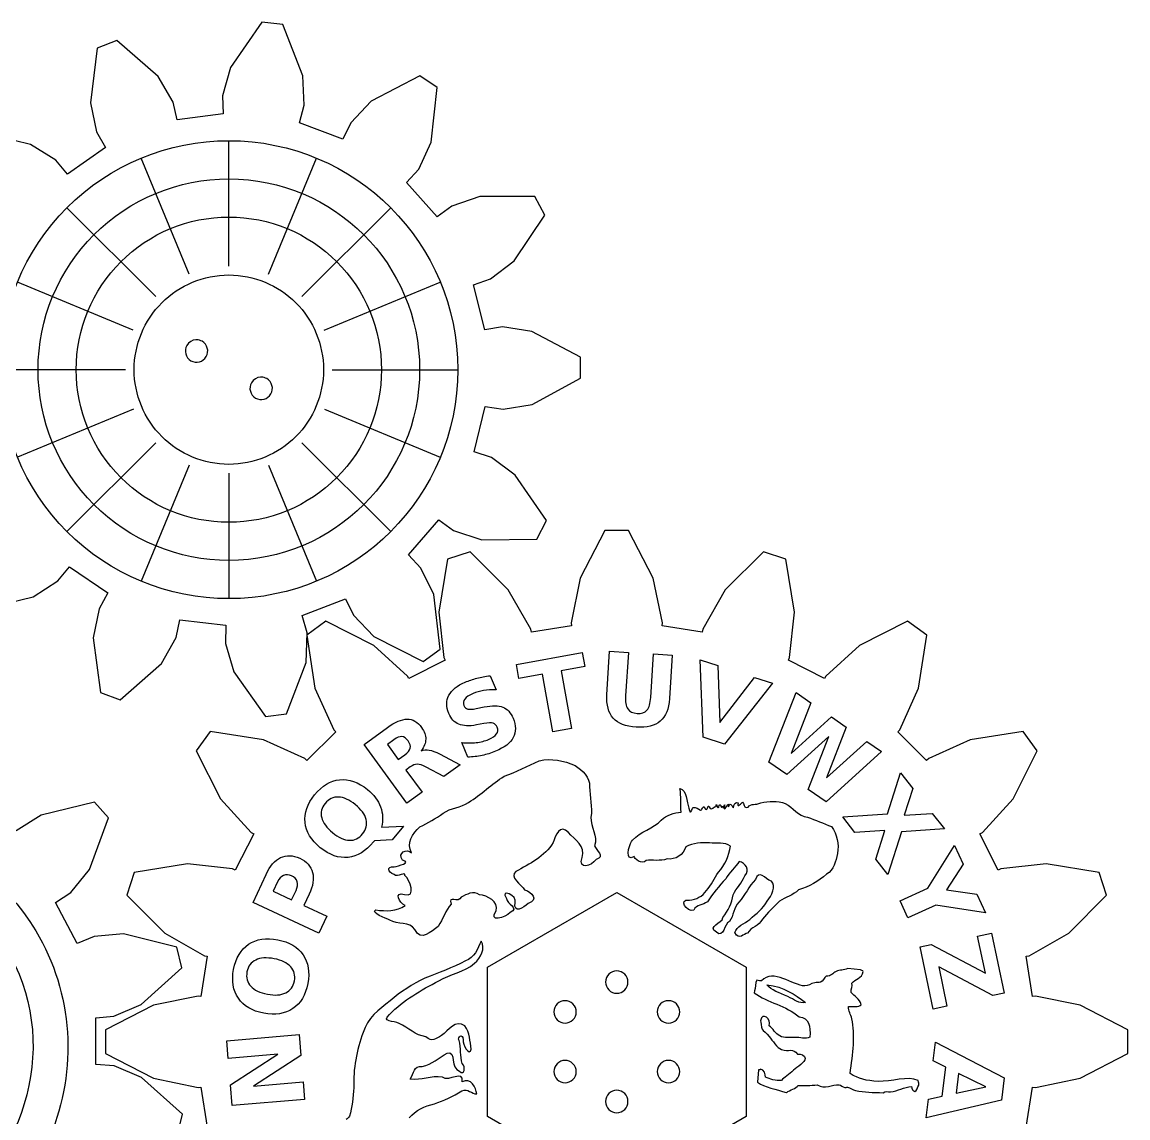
# Model space of a CAD drawing. Extents: x 39 to 360, y -214 to 103.
# Drawn here: x 212.3 to 360.5, y -65.5 to 81.2 of the extents above; entities that cross this region are included whole.
import ezdxf

# ---------------------------------------------------------------- set-up
doc = ezdxf.new("R2010")
doc.units = 0
doc.layers.add('Cogs_-_Cut', color=7, linetype='CONTINUOUS')
doc.layers.add('Cogs_-_Etch', color=7, linetype='CONTINUOUS')

msp = doc.modelspace()

# ---------------------------------------------------------------- linework, layer by layer
at = {"layer": 'Cogs_-_Cut', "color": 7}
for p, q in [((244.455157, 81.206239), (240.262063, 75.149485)), ((247.256348, 80.881034), (244.455072, 81.20625)), ((244.455072, 81.20625), (244.455157, 81.206239)), ((249.952341, 74.025569), (247.256348, 80.881034)), ((225.011036, 78.738999), (222.378984, 77.724763)), ((230.583825, 73.921378), (225.011036, 78.738999)), ((222.378984, 77.724763), (221.481055, 70.413443)), ((240.262063, 75.149485), (239.183333, 71.335627)), ((232.580877, 70.49833), (230.583825, 73.921378)), ((250.129283, 70.066188), (249.952341, 74.025569)), ((265.620085, 74.029427), (259.092593, 70.615201)), ((267.949519, 72.439722), (265.620085, 74.029427)), ((239.183333, 71.335627), (239.269324, 68.903114)), ((267.150257, 65.116826), (267.949519, 72.439722)), ((221.481055, 70.413443), (222.298508, 66.535092)), ((233.105082, 68.120941), (232.580877, 70.49833)), ((249.488768, 67.718012), (250.129283, 70.066188)), ((259.092593, 70.615201), (256.36463, 67.739509)), ((239.269324, 68.903114), (233.105082, 68.120941)), ((255.310155, 65.545674), (249.488768, 67.718012)), ((256.36463, 67.739509), (255.310155, 65.545674)), ((213.482369, 64.828531), (206.308853, 66.504775)), ((222.298508, 66.535092), (223.505118, 64.421182)), ((216.841476, 62.725092), (213.482369, 64.828531)), ((223.505118, 64.421182), (218.410234, 60.864192)), ((265.467397, 61.528416), (267.150257, 65.116826)), ((218.410234, 60.864192), (216.841476, 62.725092)), ((263.808791, 59.746888), (265.467397, 61.528416)), ((267.95393, 55.117783), (263.808791, 59.746888)), ((273.658457, 57.849054), (269.906885, 56.570785)), ((281.024897, 57.839119), (273.658457, 57.849054)), ((282.348912, 55.348731), (281.024897, 57.839119)), ((269.906885, 56.570785), (267.95393, 55.117783)), ((278.238506, 49.235753), (282.348912, 55.348731)), ((275.080592, 46.840722), (278.238506, 49.235753)), ((240.033308, 47.346738), (240.033308, 47.346738)), ((272.783678, 46.033744), (275.080592, 46.840722)), ((274.30338, 40.00896), (272.783678, 46.033744)), ((276.707781, 40.387646), (274.30338, 40.00896)), ((280.623614, 39.776347), (276.707781, 40.387646)), ((235.738789, 38.666725), (235.738789, 38.666751)), ((287.141722, 36.344482), (280.623614, 39.776347)), ((287.157245, 33.523361), (287.141722, 36.344482)), ((244.398933, 33.666648), (244.398933, 33.666676)), ((280.676615, 30.021491), (287.157245, 33.523361)), ((272.904481, 23.68031), (274.358585, 29.72108)), ((274.358585, 29.72108), (276.767397, 29.368302)), ((276.767397, 29.368302), (280.676615, 30.021491)), ((275.20911, 22.897584), (272.904481, 23.68031)), ((278.39293, 20.53673), (275.20911, 22.897584)), ((282.568932, 14.468399), (278.39293, 20.53673)), ((264.076767, 9.871815), (268.171744, 14.544469)), ((268.171744, 14.544469), (270.140687, 13.112962)), ((281.271926, 11.96423), (282.568932, 14.468399)), ((270.140687, 13.112962), (273.905486, 11.874932)), ((273.905486, 11.874932), (281.271926, 11.96423)), ((290.406102, 13.131151), (287.110396, 6.731542)), ((293.583332, 13.131151), (290.406102, 13.131151)), ((290.406102, 13.131151), (290.406102, 13.131151)), ((296.879574, 6.731542), (293.583332, 13.131151)), ((265.754666, 8.107926), (264.076767, 9.871815)), ((269.327644, 9.289181), (268.17009, 2.184567)), ((272.348853, 10.270897), (269.327644, 9.289181)), ((277.461376, 5.203574), (272.348853, 10.270897)), ((311.640587, 10.270897), (306.528611, 5.203574)), ((314.661804, 9.289181), (311.640587, 10.270897)), ((315.819338, 2.184567), (314.661804, 9.289181)), ((217.144092, 6.389238), (218.693007, 8.267229)), ((218.693007, 8.267229), (223.825373, 4.764806)), ((267.475561, 4.538258), (265.754666, 8.107926)), ((213.807588, 4.249971), (217.144092, 6.389238)), ((287.110396, 6.731542), (285.883943, 0.758574)), ((298.105491, 0.758574), (296.879574, 6.731542)), ((223.825373, 4.764806), (222.641363, 2.638219)), ((268.353647, -2.775819), (267.475561, 4.538258)), ((280.473215, -0.098015), (277.461376, 5.203574)), ((306.528611, 5.203574), (303.516228, -0.098015)), ((206.652814, 2.496555), (213.807588, 4.249971)), ((249.843284, 1.747453), (255.640967, 3.98208)), ((255.640967, 3.98208), (256.718593, 1.799269)), ((222.641363, 2.638219), (221.865802, -1.248951)), ((250.509154, -0.594108), (249.843284, 1.747453)), ((256.718593, 1.799269), (259.476875, -1.046657)), ((268.17009, 2.184567), (268.84974, -3.874942)), ((315.139691, -3.874942), (315.819338, 2.184567)), ((232.965625, -1.214227), (233.464475, 1.168127)), ((233.464475, 1.168127), (239.636433, 0.452648)), ((239.636433, 0.452648), (239.576901, -1.980965)), ((253.03813, 0.988981), (250.467814, -0.877984)), ((259.465851, -2.25051), (253.03813, 0.988981)), ((285.926389, 0.368315), (280.553143, -0.482763)), ((285.883943, 0.758574), (285.926389, 0.368315)), ((298.063045, 0.368315), (298.105491, 0.758574)), ((303.436302, -0.482763), (298.063045, 0.368315)), ((330.951868, 0.988981), (324.524144, -2.25051)), ((333.522179, -0.877984), (330.951868, 0.988981)), ((221.865802, -1.248951), (222.842557, -8.550351)), ((231.006055, -4.659322), (232.965625, -1.214227)), ((250.374105, -4.555142), (250.509154, -0.594108)), ((250.467814, -0.877984), (251.562526, -7.992519)), ((259.476875, -1.046657), (266.040746, -4.390881)), ((280.553143, -0.482763), (280.473215, -0.098015)), ((303.516228, -0.098015), (303.436302, -0.482763)), ((332.427467, -7.992519), (333.522179, -0.877984)), ((239.576901, -1.980965), (240.69642, -5.782699)), ((263.96873, -6.362025), (259.465851, -2.25051)), ((266.040746, -4.390881), (268.353647, -2.775819)), ((324.524144, -2.25051), (320.02126, -6.362025)), ((269.010694, -4.233231), (264.163858, -6.702676)), ((268.84974, -3.874942), (269.010694, -4.233231)), ((314.97874, -4.233231), (315.139691, -3.874942)), ((319.826132, -6.702676), (314.97874, -4.233231)), ((225.485082, -9.536475), (231.006055, -4.659322)), ((240.69642, -5.782699), (244.954558, -11.794252)), ((247.752526, -11.439268), (250.374105, -4.555142)), ((264.163858, -6.702676), (263.96873, -6.362025)), ((320.02126, -6.362025), (319.826132, -6.702676)), ((222.842557, -8.550351), (225.485082, -9.536475)), ((251.562526, -7.992519), (254.081029, -13.545464)), ((329.908408, -13.545464), (332.427467, -7.992519)), ((244.954558, -11.794252), (247.752526, -11.439268)), ((237.540159, -13.805636), (235.672644, -16.375952)), ((244.654697, -14.900351), (237.540159, -13.805636)), ((254.345062, -13.836503), (250.49813, -17.682884)), ((254.081029, -13.545464), (254.345062, -13.836503)), ((329.644361, -13.836503), (329.908408, -13.545464)), ((333.491304, -17.682884), (329.644361, -13.836503)), ((346.449283, -13.805636), (339.334743, -14.900351)), ((348.316804, -16.375952), (346.449283, -13.805636)), ((250.207639, -17.419404), (244.654697, -14.900351)), ((339.334743, -14.900351), (333.78236, -17.419404)), ((235.672644, -16.375952), (238.912135, -22.803674)), ((250.49813, -17.682884), (250.207639, -17.419404)), ((333.78236, -17.419404), (333.491304, -17.682884)), ((345.077288, -22.803674), (348.316804, -16.375952)), ((222.041669, -23.244646), (214.881934, -24.978218)), ((223.917454, -25.350839), (222.041669, -23.244646)), ((238.912135, -22.803674), (243.02365, -27.306552)), ((340.96579, -27.306552), (345.077288, -22.803674)), ((214.881934, -24.978218), (211.539915, -27.108666)), ((221.370841, -32.263079), (223.917454, -25.350839)), ((243.3643, -27.501683), (240.894856, -32.34907)), ((243.02365, -27.306552), (243.3643, -27.501683)), ((340.625148, -27.501683), (340.96579, -27.306552)), ((343.094592, -32.34907), (340.625148, -27.501683)), ((218.869424, -35.337758), (221.370841, -32.263079)), ((234.477058, -31.508465), (227.372443, -32.666019)), ((240.536566, -32.188116), (234.477058, -31.508465)), ((240.894856, -32.34907), (240.536566, -32.188116)), ((343.452873, -32.188116), (343.094592, -32.34907)), ((349.512382, -31.508465), (343.452873, -32.188116)), ((356.616988, -32.666019), (349.512382, -31.508465)), ((227.372443, -32.666019), (226.390731, -35.687228)), ((357.598698, -35.687228), (356.616988, -32.666019)), ((216.829378, -36.665086), (218.869424, -35.337758)), ((274.674432, -45.332946), (291.994731, -35.332796)), ((291.994731, -35.332796), (309.315556, -45.332946)), ((291.994731, -35.332796), (291.994731, -35.332796)), ((219.731525, -42.159046), (216.829378, -36.665086)), ((226.390731, -35.687228), (231.458603, -40.799198)), ((352.531398, -40.799198), (357.598698, -35.687228)), ((221.978279, -41.221981), (219.731525, -42.159046)), ((225.927737, -40.889046), (221.978279, -41.221981)), ((233.07259, -42.681048), (225.927737, -40.889046)), ((231.458603, -40.799198), (236.76019, -43.81159)), ((347.229797, -43.81159), (352.531398, -40.799198)), ((233.754992, -45.417833), (233.07259, -42.681048)), ((237.144388, -43.891518), (236.293313, -49.264764)), ((236.76019, -43.81159), (237.144388, -43.891518)), ((346.845043, -43.891518), (347.229797, -43.81159)), ((347.696113, -49.264764), (346.845043, -43.891518)), ((228.28749, -50.354517), (233.754992, -45.417833)), ((274.674432, -65.333242), (274.674432, -45.332946)), ((291.994731, -45.832897), (291.994731, -45.832897)), ((309.315556, -45.332946), (309.315556, -65.333242)), ((224.643956, -51.914456), (228.28749, -50.354517)), ((235.90305, -49.222321), (229.930082, -50.448224)), ((236.293313, -49.264764), (235.90305, -49.222321)), ((285.066486, -49.833067), (285.066486, -49.833067)), ((298.922948, -49.833067), (298.922948, -49.833067)), ((348.086398, -49.222321), (347.696113, -49.264764)), ((354.059349, -50.448224), (348.086398, -49.222321)), ((229.930082, -50.448224), (223.531024, -53.744492)), ((360.458964, -53.744492), (354.059349, -50.448224)), ((222.220262, -52.142107), (224.643956, -51.914456)), ((222.237337, -58.355407), (222.220262, -52.142107)), ((223.531024, -53.744492), (223.531024, -56.921143)), ((360.458964, -56.921143), (360.458964, -53.744492)), ((223.531024, -56.921143), (229.930082, -60.217411)), ((354.059349, -60.217411), (360.458964, -56.921143)), ((224.66158, -58.569828), (222.237337, -58.355407)), ((228.313384, -60.109924), (224.66158, -58.569828)), ((285.066486, -57.832853), (285.066486, -57.832853)), ((298.922948, -57.832853), (298.922948, -57.832853)), ((233.807344, -65.017393), (228.313384, -60.109924)), ((229.930082, -60.217411), (235.90305, -61.443864)), ((348.086398, -61.443864), (354.059349, -60.217411)), ((235.90305, -61.443864), (236.293313, -61.40087)), ((236.293313, -61.40087), (237.144388, -66.774669)), ((291.994731, -61.833023), (291.994731, -61.833023)), ((346.845043, -66.774669), (347.696113, -61.40087)), ((347.696113, -61.40087), (348.086398, -61.443864)), ((233.139824, -67.758036), (233.807344, -65.017393)), ((291.994731, -75.332838), (274.674432, -65.333242)), ((309.315556, -65.333242), (291.994731, -75.332838))]:
    msp.add_line(p, q, dxfattribs=at)
for points in [[(231.067439, 43.633002), (233.445333, 46.010895), (236.670458, 47.346768), (240.033308, 47.346738)], [(240.033308, 47.346738), (243.396157, 47.346767), (246.621281, 46.010894), (248.999174, 43.633001)], [(227.353701, 34.667134), (227.353671, 38.029984), (228.689545, 41.255108), (231.067439, 43.633002)], [(248.999174, 43.633001), (251.377068, 41.255107), (252.712941, 38.029983), (252.712911, 34.667134)], [(235.632405, 38.665622), (235.122304, 38.641427), (234.659556, 38.359375), (234.404298, 37.917073)], [(235.738789, 38.666751), (235.703325, 38.667632), (235.667842, 38.667256), (235.632405, 38.665622)], [(236.453164, 38.466082), (236.2356, 38.591735), (235.989959, 38.660727), (235.738789, 38.666725)], [(234.404298, 37.917073), (233.990197, 37.199679), (234.235983, 36.282425), (234.953308, 35.868207)], [(237.002173, 36.417217), (237.416274, 37.13461), (237.170489, 38.051864), (236.453164, 38.466082)], [(234.953308, 35.868207), (235.670701, 35.454106), (236.587955, 35.699891), (237.002173, 36.417217)], [(231.067438, 25.701265), (228.689544, 28.079159), (227.353671, 31.304284), (227.353701, 34.667134)], [(252.712911, 34.667134), (252.712942, 31.304284), (251.377069, 28.07916), (248.999175, 25.701266)], [(243.064439, 32.916995), (242.650339, 32.199601), (242.896126, 31.282347), (243.613452, 30.868129)], [(244.292549, 33.665547), (243.782446, 33.641353), (243.319697, 33.3593), (243.064439, 32.916995)], [(244.398933, 33.666676), (244.363469, 33.667558), (244.327986, 33.667181), (244.292549, 33.665547)], [(245.113308, 33.466008), (244.895743, 33.591659), (244.650103, 33.66065), (244.398933, 33.666648)], [(245.662317, 31.417139), (246.07642, 32.134533), (245.830634, 33.051789), (245.113308, 33.466008)], [(243.613452, 30.868129), (244.330845, 30.454029), (245.248099, 30.699814), (245.662317, 31.417139)], [(240.033308, 21.987527), (236.670458, 21.987497), (233.445332, 23.323371), (231.067438, 25.701265)], [(248.999175, 25.701266), (246.621282, 23.323372), (243.396157, 21.987498), (240.033308, 21.987527)], [(291.994731, -45.832897), (291.166411, -45.832969), (290.494941, -46.504433), (290.494861, -47.332753)], [(293.055603, -46.272042), (292.774215, -45.990757), (292.392601, -45.832789), (291.994731, -45.832897)], [(290.494861, -47.332753), (290.494753, -47.730626), (290.652722, -48.112242), (290.93401, -48.393631)], [(293.495137, -47.332753), (293.495099, -46.934883), (293.336991, -46.553327), (293.055603, -46.272042)], [(293.055799, -48.393821), (293.337203, -48.112416), (293.495246, -47.730719), (293.495137, -47.332753)], [(290.93401, -48.393631), (291.215299, -48.675021), (291.596858, -48.833127), (291.994731, -48.833162)], [(291.994731, -48.833162), (292.392697, -48.83327), (292.774394, -48.675226), (293.055799, -48.393821)], [(285.066486, -49.833067), (284.238177, -49.833154), (283.566724, -50.504613), (283.566644, -51.332923)], [(286.127358, -50.272212), (285.84597, -49.990927), (285.464356, -49.832959), (285.066486, -49.833067)], [(286.566892, -51.332923), (286.566854, -50.935052), (286.408746, -50.553497), (286.127358, -50.272212)], [(298.922948, -49.833067), (298.094628, -49.833138), (297.423158, -50.504602), (297.423078, -51.332923)], [(299.98382, -50.272212), (299.702432, -49.990927), (299.320818, -49.832959), (298.922948, -49.833067)], [(300.423354, -51.332923), (300.423316, -50.935052), (300.265208, -50.553497), (299.98382, -50.272212)], [(283.566644, -51.332923), (283.566722, -52.161233), (284.238176, -52.832694), (285.066486, -52.832781)], [(286.127359, -52.393635), (286.408747, -52.112349), (286.566855, -51.730793), (286.566892, -51.332923)], [(297.423078, -51.332923), (297.423156, -52.161244), (298.094627, -52.832709), (298.922948, -52.832781)], [(299.983821, -52.393635), (300.265209, -52.112349), (300.423317, -51.730793), (300.423354, -51.332923)], [(285.066486, -52.832781), (285.464357, -52.832889), (285.84597, -52.674921), (286.127359, -52.393635)], [(298.922948, -52.832781), (299.320819, -52.832889), (299.702432, -52.674921), (299.983821, -52.393635)], [(285.066486, -57.832853), (284.238176, -57.83294), (283.566722, -58.504402), (283.566644, -59.332712)], [(286.127359, -58.271999), (285.84597, -57.990714), (285.464357, -57.832745), (285.066486, -57.832853)], [(286.566892, -59.332712), (286.566855, -58.934841), (286.408747, -58.553285), (286.127359, -58.271999)], [(298.922948, -57.832853), (298.094627, -57.832925), (297.423156, -58.504391), (297.423078, -59.332712)], [(299.983821, -58.271999), (299.702432, -57.990714), (299.320819, -57.832745), (298.922948, -57.832853)], [(300.423354, -59.332712), (300.423317, -58.934841), (300.265209, -58.553285), (299.983821, -58.271999)], [(283.566644, -59.332712), (283.566536, -59.73058), (283.724502, -60.112191), (284.005784, -60.393579)], [(284.005784, -60.393579), (284.287066, -60.674967), (284.668618, -60.833076), (285.066486, -60.833118)], [(285.066486, -60.833118), (285.464452, -60.833226), (285.846148, -60.675182), (286.127552, -60.393778)], [(286.127552, -60.393778), (286.408957, -60.112374), (286.567, -59.730677), (286.566892, -59.332712)], [(297.423078, -59.332712), (297.42297, -59.730584), (297.58094, -60.1122), (297.862228, -60.393589)], [(297.862228, -60.393589), (298.143516, -60.674977), (298.525075, -60.833084), (298.922948, -60.833118)], [(298.922948, -60.833118), (299.320914, -60.833226), (299.70261, -60.675182), (299.984014, -60.393778)], [(299.984014, -60.393778), (300.265419, -60.112374), (300.423462, -59.730677), (300.423354, -59.332712)], [(291.994731, -61.833023), (291.166411, -61.833095), (290.494941, -62.504559), (290.494861, -63.332879)], [(293.055603, -62.272168), (292.774215, -61.990883), (292.392601, -61.832915), (291.994731, -61.833023)], [(290.494861, -63.332879), (290.494939, -64.1612), (291.16641, -64.832666), (291.994731, -64.832737)], [(293.495137, -63.332879), (293.495099, -62.935009), (293.336991, -62.553453), (293.055603, -62.272168)], [(293.055604, -64.393591), (293.336992, -64.112306), (293.4951, -63.730749), (293.495137, -63.332879)], [(291.994731, -64.832737), (292.392602, -64.832845), (292.774216, -64.674877), (293.055604, -64.393591)]]:
    msp.add_open_spline(points, degree=3, dxfattribs=at)
at = {"layer": 'Cogs_-_Etch', "color": 7}
for p, q in [((240.03326, 48.523565), (240.03326, 65.329684)), ((234.735268, 47.457507), (228.299168, 62.995627)), ((245.334, 47.464125), (251.767351, 62.995627)), ((230.241196, 44.459085), (218.351484, 56.3488)), ((249.825166, 44.458936), (261.715036, 56.3488)), ((227.235791, 39.967908), (211.704654, 46.401116)), ((252.823644, 39.964967), (268.361866, 46.401116)), ((226.176716, 34.667021), (209.370597, 34.667021)), ((253.889804, 34.667021), (270.69592, 34.667021)), ((260.47503, 34.667021), (260.47503, 34.667021)), ((265.585473, 34.667021), (265.585473, 34.667021)), ((270.695914, 34.667021), (270.695914, 34.667021)), ((227.242311, 29.368832), (211.704654, 22.932932)), ((252.830372, 29.366287), (268.361866, 22.932932)), ((230.241605, 24.875355), (218.351484, 12.985245)), ((249.825047, 24.875234), (261.715036, 12.985245)), ((234.732322, 21.869448), (228.299168, 6.338418)), ((240.033251, 20.810729), (240.03326, 4.004361)), ((245.331454, 21.876064), (251.767351, 6.338418)), ((278.542685, -4.801404), (287.378027, -3.213703)), ((287.378027, -3.213703), (287.713787, -5.082218)), ((290.676132, -8.857564), (291.044009, -3.030307)), ((291.044009, -3.030307), (293.550707, -3.188555)), ((291.044009, -3.030307), (291.044009, -3.030307)), ((293.550707, -3.188555), (293.18283, -9.015809)), ((296.548979, -9.228316), (296.916856, -3.401057)), ((296.916856, -3.401057), (299.423554, -3.559301)), ((299.423554, -3.559301), (299.055677, -9.386561)), ((303.151568, -4.170595), (305.553279, -4.94917)), ((303.579784, -14.548561), (303.151568, -4.170595)), ((303.151568, -4.170595), (303.151568, -4.170595)), ((278.878465, -6.669918), (278.542685, -4.801404)), ((278.542685, -4.801404), (278.542685, -4.801404)), ((287.713787, -5.082218), (284.5354, -5.653376)), ((284.5354, -5.653376), (285.922325, -13.371432)), ((305.553279, -4.94917), (305.793761, -12.584768)), ((275.024573, -6.310127), (275.024232, -6.310322)), ((275.024232, -6.310322), (275.818831, -8.21257)), ((282.063272, -6.097608), (278.878465, -6.669918)), ((283.450199, -13.815666), (282.063272, -6.097608)), ((305.793761, -12.584768), (310.46214, -6.540522)), ((312.863823, -7.3191), (306.428309, -15.471986)), ((310.46214, -6.540522), (312.863823, -7.3191)), ((312.375268, -17.888582), (316.012209, -8.560858)), ((316.012209, -8.560858), (317.99197, -9.930474)), ((316.012209, -8.560858), (316.012209, -8.560858)), ((317.99197, -9.930474), (315.34893, -16.709206)), ((273.151309, -10.712608), (274.221533, -10.498864)), ((315.34893, -16.709206), (320.749591, -11.838282)), ((320.749591, -11.838282), (322.74002, -13.21532)), ((258.162936, -15.517026), (261.267634, -13.264032)), ((274.172059, -12.732387), (273.192133, -12.908415)), ((322.74002, -13.21532), (320.086313, -19.98663)), ((285.922325, -13.371432), (283.450199, -13.815666)), ((306.428309, -15.471986), (303.579784, -14.548561)), ((320.407961, -14.441931), (314.757336, -19.536573)), ((317.649126, -21.537176), (320.407961, -14.441931)), ((263.883552, -23.400212), (258.162936, -15.517026)), ((262.120174, -14.894274), (261.264801, -15.514997)), ((261.264801, -15.514997), (262.732308, -17.537277)), ((272.041298, -17.228467), (271.224053, -15.272049)), ((320.086313, -19.98663), (325.497726, -15.123128)), ((325.497726, -15.123128), (327.461287, -16.481608)), ((262.732308, -17.537277), (263.587687, -16.916555)), ((263.587687, -16.916555), (263.587687, -16.916555)), ((268.27298, -16.797234), (271.001129, -18.235187)), ((327.461287, -16.481608), (320.031251, -23.185167)), ((264.327053, -18.52414), (263.751523, -18.941787)), ((263.751523, -18.941787), (265.91639, -21.92504)), ((263.751523, -18.941787), (263.751523, -18.941787)), ((268.836284, -19.806155), (266.453775, -18.54459)), ((271.001129, -18.235187), (268.836284, -19.806155)), ((314.757336, -19.536573), (312.375268, -17.888582)), ((328.269346, -24.829451), (330.021974, -19.331601)), ((330.021974, -19.331601), (331.638571, -21.396722)), ((265.91639, -21.92504), (263.883552, -23.400212)), ((320.031251, -23.185167), (317.649126, -21.537176)), ((331.638571, -21.396722), (330.482589, -25.010801)), ((252.933296, -23.412449), (252.933296, -23.412449)), ((322.271842, -25.23265), (328.269346, -24.829451)), ((330.482589, -25.010801), (334.264423, -24.751261)), ((334.264423, -24.751261), (335.889064, -26.82665)), ((260.474649, -26.585516), (263.414135, -26.442633)), ((263.414135, -26.442633), (261.905036, -28.301422)), ((323.892446, -27.302911), (322.271842, -25.23265)), ((327.903755, -27.029489), (323.892446, -27.302911)), ((326.687236, -30.873206), (327.903755, -27.029489)), ((330.131222, -27.207938), (328.29977, -32.933191)), ((335.889064, -26.82665), (330.131222, -27.207938)), ((330.131222, -27.207938), (330.131222, -27.207938)), ((259.524085, -28.418781), (259.400726, -28.570727)), ((261.905036, -28.301422), (259.524085, -28.418781)), ((259.524085, -28.418781), (259.524085, -28.418781)), ((293.984257, -28.512589), (294.118002, -28.347588)), ((294.118002, -28.347588), (294.11772, -28.347413)), ((294.118002, -28.347588), (294.118002, -28.347588)), ((333.674918, -34.757323), (337.250532, -29.033153)), ((337.250532, -29.033153), (338.395705, -31.529581)), ((337.250532, -29.033153), (337.250532, -29.033153)), ((328.29977, -32.933191), (326.687236, -30.873206)), ((338.395705, -31.529581), (336.165896, -34.992775)), ((243.270995, -36.699181), (245.023211, -32.916562)), ((246.562352, -33.924316), (245.978276, -35.185191)), ((245.978276, -35.185191), (248.446747, -36.328657)), ((245.978276, -35.185191), (245.978276, -35.185191)), ((248.446747, -36.328657), (249.03082, -35.067781)), ((329.945125, -36.468253), (333.674918, -34.757323)), ((336.165896, -34.992775), (340.245333, -35.561811)), ((252.108945, -40.793164), (243.270995, -36.699181)), ((243.270995, -36.699181), (243.270995, -36.699181)), ((250.794816, -35.590132), (250.098314, -37.093708)), ((330.992367, -38.751208), (329.945125, -36.468253)), ((340.245333, -35.561811), (341.393216, -38.064169)), ((250.098314, -37.093708), (253.164665, -38.514124)), ((334.72216, -37.04028), (330.992367, -38.751208)), ((341.393216, -38.064169), (334.72216, -37.04028)), ((253.164665, -38.514124), (252.108945, -40.793164)), ((264.955376, -40.289296), (264.955356, -40.289282)), ((340.335531, -41.183308), (342.193965, -40.795727)), ((341.371738, -46.151974), (340.335531, -41.183308)), ((342.193965, -40.795727), (343.865482, -48.810734)), ((342.193965, -40.795727), (342.193965, -40.795727)), ((332.628353, -42.637351), (334.116398, -42.32702)), ((334.361113, -50.946134), (332.628353, -42.637351)), ((334.116398, -42.32702), (341.371738, -46.151974)), ((240.675239, -45.643893), (240.675239, -45.643893)), ((324.652527, -45.677985), (322.942204, -45.514025)), ((342.377437, -49.121065), (335.122153, -45.29611)), ((335.122153, -45.29611), (336.219631, -50.558556)), ((242.463213, -45.98469), (242.463213, -45.98469)), ((310.436881, -48.515639), (310.414303, -48.788816)), ((343.865482, -48.810734), (342.377437, -49.121065)), ((336.219631, -50.558556), (334.361113, -50.946134)), ((239.747306, -55.187691), (249.453866, -54.379715)), ((249.453866, -54.379715), (249.686572, -57.175306)), ((239.944837, -57.560695), (239.747306, -55.187691)), ((334.376804, -57.893014), (334.691313, -55.387939)), ((334.691313, -55.387939), (343.906122, -60.180838)), ((246.60225, -57.006529), (239.944837, -57.560695)), ((240.238695, -61.090945), (246.60225, -57.006529)), ((249.686572, -57.175306), (243.32302, -61.259722)), ((310.96887, -59.10208), (310.833742, -60.741605)), ((336.06026, -58.728993), (334.376804, -57.893014)), ((335.571028, -62.625771), (336.06026, -58.728993)), ((243.32302, -61.259722), (249.980427, -60.705554)), ((249.980427, -60.705554), (250.177958, -63.07856)), ((337.77524, -59.575516), (337.442895, -62.222992)), ((341.453639, -61.38521), (337.77524, -59.575516)), ((337.77524, -59.575516), (337.77524, -59.575516)), ((343.906122, -60.180838), (343.533137, -63.151966)), ((240.471404, -63.886537), (240.238695, -61.090945)), ((314.676592, -62.143027), (314.73981, -62.149095)), ((332.442481, -61.160651), (332.465059, -60.887341)), ((337.442895, -62.222992), (341.453639, -61.38521)), ((250.177958, -63.07856), (240.471404, -63.886537)), ((333.419478, -65.518264), (333.733958, -63.013194)), ((343.533137, -63.151966), (333.419478, -65.518264)), ((333.733958, -63.013194), (335.571028, -62.625771)), ((335.571028, -62.625771), (335.571028, -62.625771)), ((240.471404, -63.886537), (240.471404, -63.886537))]:
    msp.add_line(p, q, dxfattribs=at)
for points in [[(218.351482, 56.348796), (224.101846, 62.09916), (231.901014, 65.329681), (240.033257, 65.329681)], [(240.033257, 65.329681), (256.967775, 65.329679), (270.695914, 51.60154), (270.695914, 34.667021)], [(221.96511, 52.735168), (226.75708, 57.527138), (233.256387, 60.219238), (240.033257, 60.219238)], [(240.033257, 60.219238), (254.145356, 60.219237), (265.585473, 48.779121), (265.585473, 34.667021)], [(209.370597, 34.667021), (209.370597, 42.799264), (212.601118, 50.598432), (218.351482, 56.348796)], [(225.57874, 49.121538), (229.412316, 52.955114), (234.611761, 55.108794), (240.033257, 55.108794)], [(240.033257, 55.108794), (245.454752, 55.108794), (250.654197, 52.955114), (254.487773, 49.121538)], [(214.481037, 34.667021), (214.481038, 41.443891), (217.173139, 47.943197), (221.96511, 52.735168)], [(219.591484, 34.667021), (219.591484, 40.088517), (221.745164, 45.287962), (225.57874, 49.121538)], [(254.487773, 49.121538), (258.321349, 45.287962), (260.47503, 40.088517), (260.47503, 34.667021)], [(218.351482, 12.985246), (212.601118, 18.735611), (209.370597, 26.534778), (209.370597, 34.667021)], [(221.96511, 16.598875), (217.173139, 21.390845), (214.481038, 27.890152), (214.481037, 34.667021)], [(225.57874, 20.212505), (221.745164, 24.046081), (219.591484, 29.245526), (219.591484, 34.667021)], [(270.695914, 34.667021), (270.695914, 17.732503), (256.967775, 4.004363), (240.033257, 4.004361)], [(265.585473, 34.667021), (265.585473, 20.554922), (254.145356, 9.114805), (240.033257, 9.114805)], [(260.47503, 34.667021), (260.47503, 29.245526), (258.321349, 24.046081), (254.487773, 20.212505)], [(240.033257, 14.225248), (234.611761, 14.225248), (229.412316, 16.378929), (225.57874, 20.212505)], [(254.487773, 20.212505), (250.654197, 16.378929), (245.454752, 14.225248), (240.033257, 14.225248)], [(240.033257, 9.114805), (233.256387, 9.114804), (226.75708, 11.806905), (221.96511, 16.598875)], [(240.033257, 4.004361), (231.901014, 4.004361), (224.101846, 7.234882), (218.351482, 12.985246)], [(269.505701, -8.940709), (269.88243, -8.217725), (270.612574, -7.629919), (271.696132, -7.177289)], [(271.696132, -7.177289), (272.189754, -6.971092), (272.713346, -6.797151), (273.266908, -6.655468)], [(273.266908, -6.655468), (273.818797, -6.509776), (274.404685, -6.394662), (275.024573, -6.310127)], [(272.764591, -8.703609), (272.210772, -8.934952), (271.83328, -9.182195), (271.632116, -9.445339)], [(274.165365, -8.316434), (273.648887, -8.400205), (273.181962, -8.529263), (272.764591, -8.703609)], [(275.818831, -8.21257), (275.233002, -8.198045), (274.681847, -8.232666), (274.165365, -8.316434)], [(291.51738, -11.996067), (290.869699, -11.2797), (290.589283, -10.233532), (290.676132, -8.857564)], [(269.501242, -11.367592), (269.127405, -10.472654), (269.128891, -9.663693), (269.505701, -8.940709)], [(271.632116, -9.445339), (271.430948, -9.708483), (271.39742, -10.000582), (271.531534, -10.321634)], [(271.531534, -10.321634), (271.632116, -10.562424), (271.799197, -10.714162), (272.032775, -10.776847)], [(274.221533, -10.498864), (275.304624, -10.282098), (276.14236, -10.290386), (276.734738, -10.523727)], [(293.18283, -9.015809), (293.132162, -9.818821), (293.226085, -10.402173), (293.464601, -10.765863)], [(296.042927, -10.928629), (296.329627, -10.598096), (296.498311, -10.031325), (296.548979, -9.228316)], [(299.055677, -9.386561), (298.968828, -10.762532), (298.559088, -11.76513), (297.826458, -12.394356)], [(270.83291, -12.81218), (270.24353, -12.563467), (269.799641, -12.081938), (269.501242, -11.367592)], [(272.032775, -10.776847), (272.268688, -10.833846), (272.641533, -10.812433), (273.151309, -10.712608)], [(276.734738, -10.523727), (277.327117, -10.757046), (277.780894, -11.250945), (278.096068, -12.005425)], [(293.464601, -10.765863), (293.707726, -11.125484), (294.126619, -11.324065), (294.72128, -11.361606)], [(294.72128, -11.361606), (295.320268, -11.39942), (295.760817, -11.255094), (296.042927, -10.928629)], [(261.267634, -13.264032), (262.306054, -12.51048), (263.192833, -12.132969), (263.927971, -12.1315)], [(263.927971, -12.1315), (264.666626, -12.127454), (265.309276, -12.50209), (265.855921, -13.255407)], [(265.855921, -13.255407), (266.233977, -13.776376), (266.417616, -14.296023), (266.406839, -14.814346)], [(273.192133, -12.908415), (272.212713, -13.091295), (271.426305, -13.059217), (270.83291, -12.81218)], [(275.432644, -12.686594), (275.188351, -12.609532), (274.768156, -12.624797), (274.172059, -12.732387)], [(275.981118, -13.221055), (275.863766, -12.940133), (275.680941, -12.761979), (275.432644, -12.686594)], [(275.87956, -14.111906), (276.078011, -13.831033), (276.111864, -13.534083), (275.981118, -13.221055)], [(278.096068, -12.005425), (278.510139, -12.996678), (278.5237, -13.858319), (278.136751, -14.590347)], [(294.604948, -13.204192), (293.194251, -13.115136), (292.165062, -12.712428), (291.51738, -11.996067)], [(297.826458, -12.394356), (297.093809, -13.023576), (296.019973, -13.293521), (294.604948, -13.204192)], [(263.202222, -14.463728), (262.906785, -14.441665), (262.546102, -14.585181), (262.120174, -14.894274)], [(264.041486, -15.031547), (263.780935, -14.672502), (263.50118, -14.483229), (263.202222, -14.463728)], [(274.823343, -14.850053), (275.329003, -14.638827), (275.681075, -14.392778), (275.87956, -14.111906)], [(278.136751, -14.590347), (277.751986, -15.316679), (276.955615, -15.932145), (275.747638, -16.436743)], [(263.587687, -16.916555), (264.013613, -16.607469), (264.260624, -16.30731), (264.328721, -16.01608)], [(264.328721, -16.01608), (264.400336, -15.722294), (264.304591, -15.394116), (264.041486, -15.031547)], [(266.406839, -14.814346), (266.399595, -15.330117), (266.199997, -15.851122), (265.808045, -16.377361)], [(265.808045, -16.377361), (266.132112, -16.238923), (266.485008, -16.20316), (266.866734, -16.270071)], [(266.866734, -16.270071), (267.249426, -16.330907), (267.718174, -16.506628), (268.27298, -16.797234)], [(271.224053, -15.272049), (271.925344, -15.337323), (272.575555, -15.336664), (273.174689, -15.270073)], [(273.174689, -15.270073), (273.776157, -15.197935), (274.325708, -15.057929), (274.823343, -14.850053)], [(273.964121, -16.990875), (273.344974, -17.122244), (272.704033, -17.201441), (272.041298, -17.228467)], [(275.747638, -16.436743), (275.177782, -16.674792), (274.583277, -16.859503), (273.964121, -16.990875)], [(276.926475, -19.778912), (278.547218, -19.217436), (280.043879, -18.383348), (281.610712, -17.698214)], [(281.610712, -17.698214), (283.202267, -17.32589), (284.931076, -17.6786), (286.40182, -18.34419)], [(265.276166, -18.165879), (264.974311, -18.164562), (264.65794, -18.283983), (264.327053, -18.52414)], [(266.453775, -18.54459), (265.974076, -18.290837), (265.58154, -18.1646), (265.276166, -18.165879)], [(286.40182, -18.34419), (287.41672, -18.946706), (288.403397, -19.90798), (288.35573, -21.184477)], [(251.520212, -22.265208), (252.515311, -21.039522), (253.634142, -20.365261), (254.876706, -20.242425)], [(254.876706, -20.242425), (256.122008, -20.116217), (257.364256, -20.556144), (258.603451, -21.562206)], [(272.128973, -23.277132), (273.825394, -22.24605), (275.227517, -20.793286), (276.926475, -19.778912)], [(173.806462, -30.22184), (187.597248, -21.916158), (205.943931, -26.779363), (214.187318, -40.497082)], [(258.603451, -21.562206), (259.45434, -22.25302), (260.039018, -23.030221), (260.357487, -23.893808)], [(288.35573, -21.184477), (288.351496, -22.547568), (288.766617, -23.92411), (288.530877, -25.267143)], [(300.624155, -24.583079), (300.4658, -23.540059), (300.658784, -22.474681), (300.462894, -21.429539)], [(300.462894, -21.429539), (301.340605, -21.537684), (301.345741, -23.257303), (301.668265, -24.03821)], [(250.24441, -25.968838), (250.110811, -24.711931), (250.536079, -23.477388), (251.520212, -22.265208)], [(252.933296, -23.412449), (252.450826, -24.006723), (252.296112, -24.645808), (252.469156, -25.329704)], [(254.718405, -22.559244), (254.013548, -22.530403), (253.418511, -22.814804), (252.933296, -23.412449)], [(256.970993, -23.572941), (256.174127, -22.925992), (255.423265, -22.588092), (254.718405, -22.559244)], [(258.420791, -25.565102), (258.247747, -24.881206), (257.764481, -24.217153), (256.970993, -23.572941)], [(268.745437, -24.743127), (269.744345, -23.941605), (271.116639, -24.039914), (272.128973, -23.277132)], [(303.218342, -24.32521), (303.55207, -24.255704), (303.49159, -23.437167), (303.900558, -24.202866)], [(303.900558, -24.202866), (304.256355, -24.407723), (304.079204, -23.235505), (304.507702, -24.091973)], [(305.296062, -23.821169), (305.347398, -22.914759), (305.526017, -24.743133), (305.720948, -23.655234)], [(305.720948, -23.655234), (305.891269, -23.339168), (305.914891, -24.212959), (306.167875, -23.794533)], [(306.167875, -23.794533), (306.268318, -24.568164), (306.580568, -22.816368), (306.387923, -24.019919)], [(306.387923, -24.019919), (306.414734, -24.690673), (307.128954, -22.712767), (306.948642, -23.868659)], [(306.948642, -23.868659), (307.234788, -23.023607), (307.504677, -24.029193), (307.619005, -24.013543)], [(307.619005, -24.013543), (307.633398, -23.557819), (307.958095, -23.108787), (308.253271, -23.320637)], [(308.253271, -23.320637), (308.034041, -24.062596), (308.501627, -23.545458), (308.845712, -23.261672)], [(308.845712, -23.261672), (309.202582, -23.653631), (308.959306, -24.071436), (309.584937, -23.915217)], [(309.584937, -23.915217), (310.012447, -23.362098), (310.546665, -23.675424), (311.296163, -23.340593)], [(311.296163, -23.340593), (312.361072, -23.09633), (313.530911, -23.040678), (314.571493, -23.409932)], [(314.571493, -23.409932), (315.593758, -23.978082), (316.311139, -25.075977), (317.529718, -25.276609)], [(260.357487, -23.893808), (260.6787, -24.754017), (260.717753, -25.651253), (260.474649, -26.585516)], [(265.613983, -26.559682), (266.694638, -26.033399), (267.738214, -25.426181), (268.745437, -24.743127)], [(297.958877, -25.640058), (298.675157, -24.964618), (299.662314, -24.666679), (300.624155, -24.583079)], [(301.668265, -24.03821), (301.826817, -25.17607), (302.081579, -24.131682), (302.164948, -23.974224)], [(302.164948, -23.974224), (302.632279, -23.913033), (302.890654, -24.132322), (303.218342, -24.32521)], [(304.507702, -24.091973), (304.765287, -24.305341), (304.97605, -23.817486), (305.296062, -23.821169)], [(252.287447, -29.341778), (251.061762, -28.346675), (250.380749, -27.222362), (250.24441, -25.968838)], [(252.469156, -25.329704), (252.6422, -26.013601), (253.127153, -26.679026), (253.924017, -27.325977)], [(257.952536, -27.487422), (258.43775, -26.88977), (258.593835, -26.248996), (258.420791, -25.565102)], [(264.511121, -30.029147), (263.761245, -28.790564), (264.665937, -27.410438), (265.613983, -26.559682)], [(285.517929, -27.317019), (284.447149, -26.076675), (283.749101, -27.720854), (283.468403, -28.650023)], [(288.530877, -25.267143), (288.489418, -26.621771), (289.51095, -27.781591), (289.031257, -29.084619)], [(294.11772, -28.347413), (295.15514, -27.121547), (296.889932, -26.827705), (297.958877, -25.640058)], [(317.529718, -25.276609), (318.641758, -25.601802), (319.683948, -26.113655), (320.767512, -26.515364)], [(320.767512, -26.515364), (321.49638, -27.535699), (321.814303, -28.879085), (321.548054, -30.120827)], [(253.924017, -27.325977), (254.734388, -27.983894), (255.485886, -28.327909), (256.17851, -28.358024)], [(256.17851, -28.358024), (256.867757, -28.385411), (257.459099, -28.09521), (257.952536, -27.487422)], [(287.339476, -30.661595), (287.871803, -29.073808), (286.374191, -28.331761), (285.517929, -27.317019)], [(256.007227, -30.639091), (254.75644, -30.772055), (253.516514, -30.339617), (252.287447, -29.341778)], [(259.400726, -28.570727), (258.389177, -29.81667), (257.258011, -30.506125), (256.007227, -30.639091)], [(263.297777, -31.015268), (262.554266, -30.041014), (263.892738, -29.37751), (264.511121, -30.029147)], [(283.468403, -28.650023), (282.360934, -30.522846), (280.302307, -31.517923), (278.472155, -32.550435)], [(289.031257, -29.084619), (289.191728, -29.722405), (290.536461, -30.494715), (289.21377, -30.92996)], [(294.32044, -30.528028), (293.024278, -31.327137), (293.617763, -29.058463), (293.984257, -28.512589)], [(301.23813, -29.222869), (300.910639, -30.325991), (299.872993, -30.989241), (298.741564, -30.842384)], [(304.425858, -28.694411), (303.339161, -28.632511), (302.224101, -28.732048), (301.23813, -29.222869)], [(307.212972, -29.119296), (306.497764, -28.603704), (305.321518, -28.794566), (304.425858, -28.694411)], [(305.628492, -32.643961), (306.45021, -31.65979), (307.080412, -30.414177), (307.212972, -29.119296)], [(245.023211, -32.916562), (245.544214, -31.791839), (246.194245, -31.045635), (246.973304, -30.67795)], [(246.973304, -30.67795), (247.750247, -30.304489), (248.600447, -30.331644), (249.523905, -30.759414)], [(249.523905, -30.759414), (250.451308, -31.189012), (251.025757, -31.821795), (251.247252, -32.657762)], [(262.184727, -31.915351), (262.679651, -31.741053), (264.640334, -31.405852), (263.297777, -31.015268)], [(289.21377, -30.92996), (288.630106, -31.860769), (286.744918, -32.308125), (287.339476, -30.661595)], [(295.920837, -31.051214), (295.42613, -31.716051), (294.272123, -30.766289), (294.32044, -30.528028)], [(298.741564, -30.842384), (297.862752, -31.195303), (296.68058, -30.942497), (295.920837, -31.051214)], [(321.548054, -30.120827), (321.380499, -31.169403), (321.049086, -32.288406), (320.105814, -32.895209)], [(262.161584, -32.942834), (261.30482, -32.62396), (261.095081, -31.856028), (262.184727, -31.915351)], [(263.613031, -33.047045), (263.697215, -32.447754), (262.668774, -33.407835), (262.161584, -32.942834)], [(278.472155, -32.550435), (277.515963, -33.193529), (279.222138, -34.330913), (279.657601, -34.97683)], [(308.410074, -31.183932), (307.856664, -31.997156), (307.108042, -32.654629), (306.590418, -33.496777)], [(309.130164, -33.103464), (309.951374, -32.292552), (309.14879, -31.410924), (308.410074, -31.183932)], [(312.702194, -33.826351), (311.81723, -33.53315), (311.065559, -32.208944), (310.578077, -33.599306)], [(247.356399, -33.048304), (247.031779, -33.190316), (246.767097, -33.48232), (246.562352, -33.924316)], [(248.435281, -33.109492), (248.040644, -32.926686), (247.681016, -32.906289), (247.356399, -33.048304)], [(249.185549, -33.895619), (249.080009, -33.554345), (248.829919, -33.292303), (248.435281, -33.109492)], [(249.03082, -35.067781), (249.235567, -34.625786), (249.287143, -34.235065), (249.185549, -33.895619)], [(251.247252, -32.657762), (251.466631, -33.487952), (251.315819, -34.465409), (250.794816, -35.590132)], [(263.575224, -35.601768), (265.169822, -36.175413), (264.293748, -33.558237), (263.613031, -33.047045)], [(304.006786, -35.077724), (304.725042, -34.383906), (305.026512, -33.395654), (305.628492, -32.643961)], [(306.590418, -33.496777), (305.738812, -34.498203), (304.824469, -35.4611), (304.141773, -36.591872)], [(307.570519, -35.635866), (308.038331, -34.762005), (308.803548, -34.074616), (309.130164, -33.103464)], [(310.578077, -33.599306), (309.693395, -34.504869), (309.185056, -35.689805), (308.350045, -36.626907)], [(312.152312, -36.485468), (312.719353, -35.840063), (313.364033, -34.42815), (312.702194, -33.826351)], [(320.105814, -32.895209), (319.033454, -33.880978), (317.729136, -34.549841), (316.355674, -35.009184)], [(263.638645, -37.089091), (262.862655, -36.766423), (262.072919, -35.172333), (263.575224, -35.601768)], [(273.597666, -35.642826), (272.771932, -35.024043), (271.871621, -35.628771), (271.151771, -35.949359)], [(278.369118, -36.694586), (278.825621, -35.831136), (276.157814, -34.6199), (277.246472, -36.154399)], [(279.657601, -34.97683), (280.637705, -35.311339), (281.567128, -36.334931), (280.124611, -36.817387)], [(301.735151, -36.35621), (302.619184, -36.264483), (303.471749, -35.900992), (304.006786, -35.077724)], [(316.355674, -35.009184), (315.606289, -35.667439), (314.617298, -36.018585), (313.801929, -36.492239)], [(269.825862, -36.887113), (269.101559, -37.695076), (268.682769, -38.904341), (268.066935, -39.890392)], [(271.151771, -35.949359), (270.8633, -36.899457), (269.270627, -35.622907), (269.825862, -36.887113)], [(275.835116, -37.777863), (276.203608, -36.536026), (274.63345, -35.756943), (273.597666, -35.642826)], [(277.246472, -36.154399), (277.210921, -36.955103), (279.042326, -37.37466), (277.699326, -38.005743)], [(280.124611, -36.817387), (279.511895, -37.402817), (278.141438, -38.266643), (278.369118, -36.694586)], [(302.322484, -37.720261), (301.38593, -38.00092), (300.107406, -36.174818), (301.735151, -36.35621)], [(304.141773, -36.591872), (303.508608, -37.055695), (302.659542, -36.91012), (302.322484, -37.720261)], [(306.221977, -38.702657), (306.844305, -37.784249), (307.493134, -36.769415), (307.570519, -35.635866)], [(308.350045, -36.626907), (307.616775, -37.314208), (307.69337, -38.462937), (307.101438, -39.216282)], [(309.805268, -38.947631), (310.661699, -38.201743), (311.604237, -37.500554), (312.152312, -36.485468)], [(313.801929, -36.492239), (313.022798, -37.312825), (312.190074, -38.007572), (311.502608, -38.92163)], [(261.604139, -39.034231), (261.094418, -38.791478), (258.961805, -38.08056), (259.719137, -37.685107)], [(259.719137, -37.685107), (261.038004, -37.852702), (262.512392, -37.880687), (263.638645, -37.089091)], [(277.699326, -38.005743), (277.086258, -38.801161), (274.715529, -39.400759), (275.835116, -37.777863)], [(264.955356, -40.289282), (264.247384, -39.202774), (262.636852, -39.709321), (261.604139, -39.034231)], [(268.066935, -39.890392), (267.130629, -40.485085), (265.773371, -42.09111), (264.955376, -40.289296)], [(305.336787, -40.662577), (304.061424, -39.811277), (306.090574, -39.542217), (306.221977, -38.702657)], [(307.101438, -39.216282), (306.293068, -39.538667), (306.414593, -41.530529), (305.336787, -40.662577)], [(307.821443, -40.722264), (307.996618, -39.846458), (309.133409, -39.532337), (309.805268, -38.947631)], [(311.502608, -38.92163), (311.067958, -39.881572), (309.968702, -39.917031), (309.520562, -40.80456)], [(214.187318, -40.497082), (219.158476, -48.769518), (219.827012, -59.154886), (216.055792, -68.026946)], [(242.684306, -42.28113), (243.730528, -41.577326), (245.029067, -41.373225), (246.579923, -41.668826)], [(309.520562, -40.80456), (308.971837, -40.8106), (308.405135, -41.825683), (307.821443, -40.722264)], [(210.169537, -42.779526), (217.543789, -54.928177), (213.272618, -71.125325), (201.195799, -78.435214)], [(240.675239, -45.643893), (240.968395, -44.105857), (241.638083, -42.984936), (242.684306, -42.28113)], [(246.579923, -41.668826), (248.126507, -41.963609), (249.256787, -42.630654), (249.970764, -43.66996)], [(273.809968, -41.840508), (273.421966, -42.892387), (272.883692, -44.089097), (271.713884, -44.512543)], [(272.949532, -44.825293), (273.741281, -44.10859), (274.471429, -42.854434), (273.809968, -41.840508)], [(243.631003, -44.387552), (242.996607, -44.69611), (242.607344, -45.228489), (242.463213, -45.98469)], [(246.094992, -44.212995), (245.086723, -44.020813), (244.265394, -44.078999), (243.631003, -44.387552)], [(248.31561, -45.280464), (247.839196, -44.760185), (247.09899, -44.404362), (246.094992, -44.212995)], [(249.970764, -43.66996), (250.684741, -44.709266), (250.895152, -45.997937), (250.601996, -47.535972)], [(241.306469, -49.509911), (240.593306, -48.466332), (240.382896, -47.177659), (240.675239, -45.643893)], [(248.814023, -47.195181), (248.958157, -46.438978), (248.79202, -45.800739), (248.31561, -45.280464)], [(271.713884, -44.512543), (269.982236, -45.443108), (268.113928, -46.073991), (266.298889, -46.804639)], [(268.140829, -47.175803), (269.667778, -46.242861), (271.595365, -46.037793), (272.949532, -44.825293)], [(317.194861, -47.85518), (315.57976, -47.804242), (312.922581, -45.480946), (311.378402, -47.159691)], [(321.376887, -45.914747), (320.923356, -46.09855), (320.71262, -46.619535), (320.048184, -46.544929)], [(322.942204, -45.514025), (322.380187, -45.773201), (321.895244, -45.705011), (321.376887, -45.914747)], [(325.015747, -45.919262), (324.959162, -45.780753), (324.73186, -45.796228), (324.652527, -45.677985)], [(242.463213, -45.98469), (242.319889, -46.736619), (242.486435, -47.372721), (242.962851, -47.892998)], [(247.647457, -48.785904), (248.281849, -48.47735), (248.670705, -47.947109), (248.814023, -47.195181)], [(261.564936, -51.685443), (263.410694, -49.744319), (265.795452, -48.419749), (268.140829, -47.175803)], [(266.298889, -46.804639), (264.626883, -47.629919), (263.043735, -48.627509), (261.634137, -49.848665)], [(310.745068, -47.098974), (310.54929, -47.451501), (310.604634, -48.127361), (310.436881, -48.515639)], [(311.378402, -47.159691), (311.185616, -47.232245), (311.055032, -47.084854), (310.745068, -47.098974)], [(319.278113, -47.366213), (319.071752, -47.45706), (318.784591, -47.364237), (318.5068, -47.430007)], [(320.048184, -46.544929), (319.795821, -46.765633), (319.644099, -47.205479), (319.278113, -47.366213)], [(323.481418, -47.493715), (323.921995, -46.877477), (324.852877, -46.893697), (325.015747, -45.919262)], [(242.962851, -47.892998), (243.439264, -48.413276), (244.181605, -48.769507), (245.189872, -48.961689)], [(245.189872, -48.961689), (246.193868, -49.153056), (247.013063, -49.094461), (247.647457, -48.785904)], [(250.601996, -47.535972), (250.309652, -49.069739), (249.639962, -50.190661), (248.592927, -50.898738)], [(310.414303, -48.788816), (312.197609, -50.063126), (314.706847, -50.528087), (316.407885, -51.980174)], [(314.906039, -49.288242), (313.7246, -48.768832), (312.727312, -48.456294), (312.099198, -47.710851)], [(312.099198, -47.710851), (314.423693, -47.952936), (315.829696, -49.023933), (317.26807, -50.065643)], [(318.5068, -47.430007), (317.998433, -47.550307), (317.575212, -47.867104), (317.194861, -47.85518)], [(323.380072, -48.723431), (323.37725, -48.226536), (323.588013, -47.91292), (323.481418, -47.493715)], [(324.713148, -50.366283), (324.588209, -49.530335), (323.810376, -49.283902), (323.380072, -48.723431)], [(244.703719, -51.512266), (243.152864, -51.216665), (242.020447, -50.549213), (241.306469, -49.509911)], [(261.634137, -49.848665), (260.148939, -50.977873), (258.568616, -52.232788), (258.026896, -54.106188)], [(317.26807, -50.065643), (316.386916, -50.261401), (315.801925, -49.682284), (314.906039, -49.288242)], [(248.592927, -50.898738), (247.546705, -51.602542), (246.250302, -51.807051), (244.703719, -51.512266)], [(262.829226, -52.904652), (262.175109, -52.484982), (260.335638, -52.720225), (261.564936, -51.685443)], [(312.41444, -53.180956), (312.766541, -52.256735), (311.440576, -51.265765), (311.255946, -52.518984)], [(323.032374, -50.618234), (323.564109, -50.497471), (324.422572, -50.797745), (324.713148, -50.366283)], [(323.473008, -52.244258), (323.344653, -51.68657), (323.047219, -51.197541), (323.032374, -50.618234)], [(266.429205, -54.67596), (265.048749, -54.45642), (264.072703, -53.460477), (262.829226, -52.904652)], [(271.66568, -53.216496), (270.332849, -52.227945), (269.533119, -53.858064), (268.527883, -54.487473)], [(272.514427, -56.31071), (272.320052, -55.281477), (272.318678, -54.078589), (271.66568, -53.216496)], [(311.255946, -52.518984), (311.242682, -52.609131), (311.380124, -53.429306), (311.482599, -53.642432)], [(313.833397, -54.556465), (313.211633, -54.237991), (312.922779, -53.562681), (312.41444, -53.180956)], [(316.407885, -51.980174), (317.752786, -52.115513), (318.008028, -53.23422), (317.840981, -54.734014)], [(323.25056, -59.590948), (323.617054, -56.939061), (323.965768, -54.38532), (323.473008, -52.244258)], [(258.026896, -54.106188), (257.154005, -56.45862), (256.6485, -58.971027), (256.79236, -61.486282)], [(268.527883, -54.487473), (267.724309, -54.965806), (267.239933, -55.420965), (266.429205, -54.67596)], [(270.873076, -55.17487), (270.596196, -54.704324), (271.394005, -54.101212), (271.418397, -55.059774)], [(311.482599, -53.642432), (311.598592, -53.88396), (312.058248, -54.200179), (312.422907, -54.627971)], [(312.422907, -54.627971), (312.879938, -55.163897), (313.41901, -56.160238), (314.067077, -56.369212)], [(315.860345, -54.750778), (315.277698, -54.771267), (314.434192, -54.864191), (313.833397, -54.556465)], [(317.840981, -54.734014), (317.272303, -55.013109), (316.548403, -54.72676), (315.860345, -54.750778)], [(271.296057, -58.264041), (270.981133, -57.260566), (271.185581, -56.135631), (270.873076, -55.17487)], [(271.418397, -55.059774), (271.249202, -55.612758), (272.339599, -57.45949), (272.514427, -56.31071)], [(314.067077, -56.369212), (315.043058, -56.683929), (315.632366, -56.144126), (316.186961, -56.985664)], [(265.951019, -58.634692), (267.233581, -58.397758), (268.167039, -57.448907), (269.267006, -56.841164)], [(269.267006, -56.841164), (270.53803, -56.504323), (269.649781, -58.958779), (270.94986, -59.263037)], [(317.22441, -57.567045), (317.240214, -58.047782), (316.163226, -58.715517), (315.690024, -59.141444)], [(316.186961, -56.985664), (316.666457, -56.980133), (317.209565, -57.115052), (317.22441, -57.567045)], [(264.338796, -60.326529), (264.881589, -59.52753), (264.717778, -58.542919), (265.951019, -58.634692)], [(271.271074, -60.693212), (271.542719, -59.023128), (269.470237, -60.767566), (268.632644, -60.085813)], [(270.94986, -59.263037), (271.537994, -59.929521), (271.819878, -58.709517), (271.296057, -58.264041)], [(311.23351, -58.989713), (311.208392, -59.108416), (311.111731, -59.134914), (310.96887, -59.10208)], [(311.909121, -60.087326), (311.854286, -59.65972), (311.81215, -59.101323), (311.23351, -58.989713)], [(315.690024, -59.141444), (315.028128, -59.737506), (314.428068, -60.116226), (314.045995, -60.498899)], [(268.632644, -60.085813), (267.188891, -59.831207), (265.782273, -60.559444), (264.338796, -60.326529)], [(273.249232, -62.316396), (273.141872, -61.464971), (272.459938, -60.063554), (271.271074, -60.693212)], [(314.045995, -60.498899), (313.297768, -60.613019), (312.510509, -60.307115), (311.909121, -60.087326)], [(326.994915, -60.638413), (325.381789, -60.563266), (324.424407, -60.286868), (323.25056, -59.590948)], [(332.366507, -60.533539), (330.964935, -59.834794), (328.787252, -60.721606), (326.994915, -60.638413)], [(332.465059, -60.887341), (332.375595, -60.820362), (332.391427, -60.658538), (332.366507, -60.533539)], [(256.79236, -61.486282), (256.626718, -62.755765), (256.606127, -64.079918), (256.180703, -65.292918)], [(267.563693, -63.636812), (268.84067, -63.191099), (270.094913, -62.656962), (271.232856, -61.918993)], [(271.232856, -61.918993), (272.092781, -61.488557), (272.518389, -62.369431), (273.249232, -62.316396)], [(310.833742, -60.741605), (311.819883, -61.474993), (313.393187, -61.678184), (314.676592, -62.143027)], [(314.73981, -62.149095), (315.185834, -61.749748), (316.038823, -61.614721), (316.286981, -61.195528)], [(316.286981, -61.195528), (317.264711, -61.120093), (317.897341, -61.247344), (318.848881, -61.097095)], [(318.848881, -61.097095), (319.856556, -61.813784), (320.839479, -60.981177), (321.785149, -61.103134)], [(321.785149, -61.103134), (322.052555, -61.137328), (322.265971, -61.367342), (322.522822, -61.449297)], [(322.522822, -61.449297), (322.626284, -61.482204), (322.7913, -61.389852), (322.908591, -61.417264)], [(322.908591, -61.417264), (323.262526, -61.499679), (323.613498, -61.785299), (323.957244, -61.861985)], [(323.957244, -61.861985), (325.139925, -62.126113), (326.307506, -62.101456), (327.700188, -62.15192)], [(327.700188, -62.15192), (327.955402, -61.899418), (328.29167, -62.067171), (328.667166, -62.038323)], [(328.667166, -62.038323), (329.63835, -61.963006), (330.457189, -61.341443), (331.46969, -61.34284)], [(331.46969, -61.34284), (331.526868, -61.649533), (331.637245, -61.908348), (331.925817, -62.006228)], [(331.925817, -62.006228), (332.232649, -61.897751), (332.220965, -61.379099), (332.442453, -61.160648)], [(264.193903, -65.531091), (265.078639, -64.49133), (266.260408, -63.92208), (267.563693, -63.636812)], [(256.180703, -65.292918), (256.072883, -65.465545), (255.930812, -65.617293), (255.768258, -65.739379)]]:
    msp.add_open_spline(points, degree=3, dxfattribs=at)

doc.saveas('drawing.dxf')
